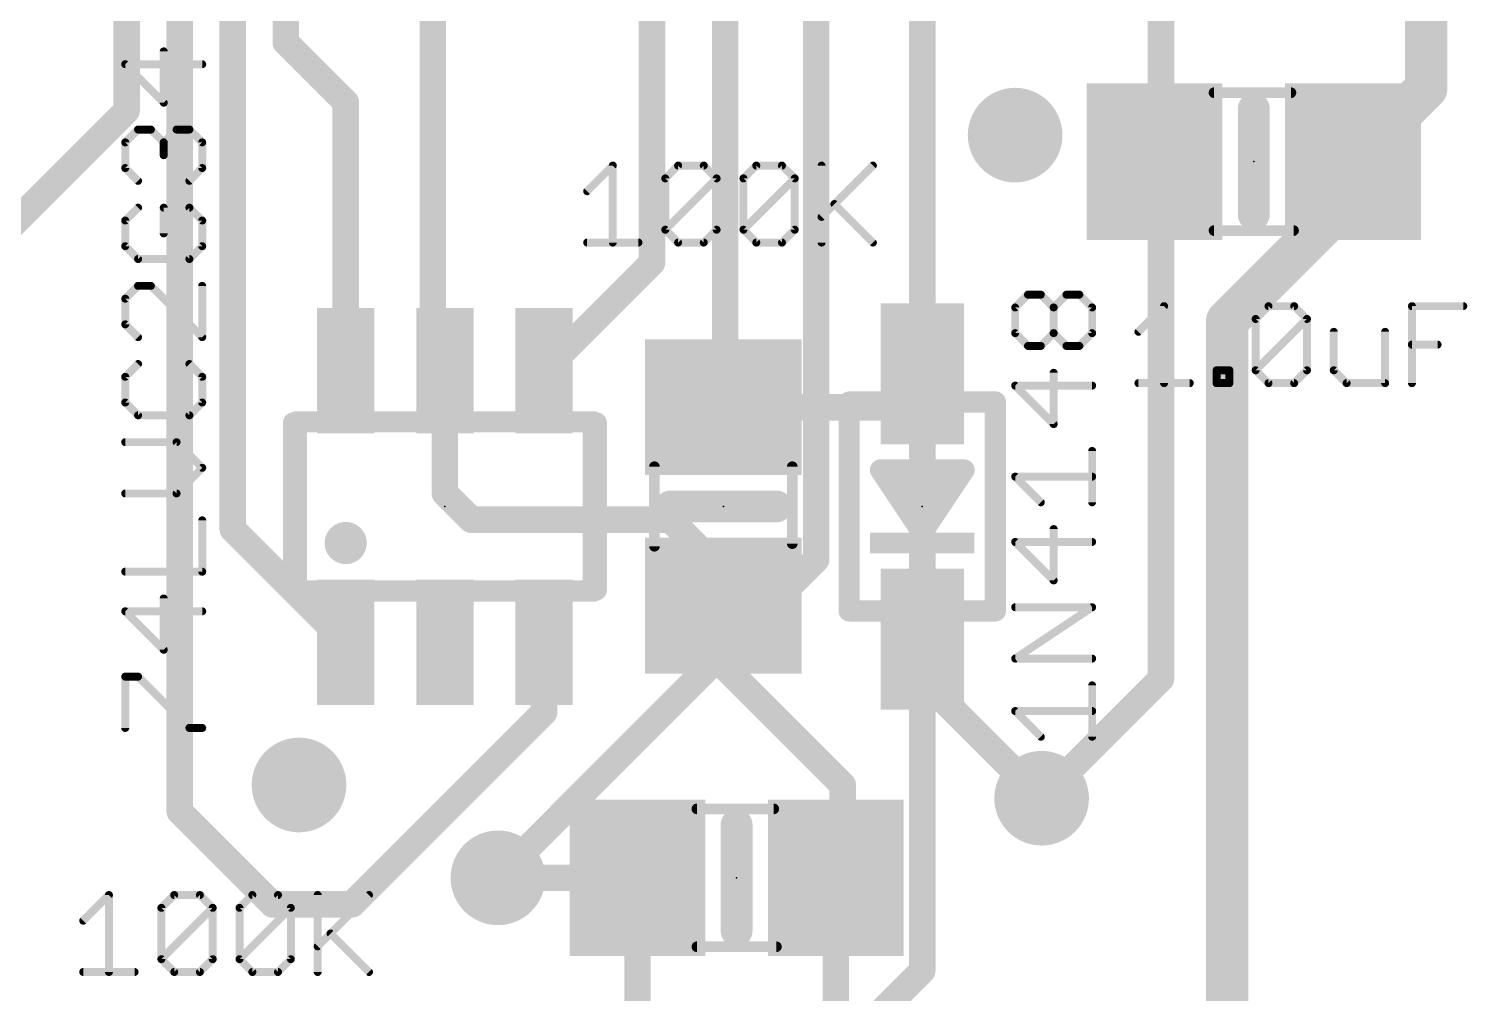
# Model space of a CAD drawing. Extents: x -0.1 to 68.7, y -0.4 to 53.6.
# Drawn here: x 7.19 to 20.97, y 11.59 to 20.83 of the extents above; entities that cross this region are included whole.
import ezdxf

# ---------------------------------------------------------------- set-up
doc = ezdxf.new("R2010")
doc.units = 0
for name, color, linetype in [('1', 12, 'CONTINUOUS'), ('16', 132, 'CONTINUOUS'), ('18', 110, 'CONTINUOUS'), ('21', 40, 'CONTINUOUS'), ('23', 53, 'CONTINUOUS'), ('27', 253, 'CONTINUOUS'), ('51', 253, 'CONTINUOUS')]:
    doc.layers.add(name, color=color, linetype=linetype)

# ---------------------------------------------------------------- blocks, each defined once
blk = doc.blocks.new('RECT')
blk.add_solid([(-0.5, -0.5), (0.5, -0.5), (-0.5, 0.5), (0.5, 0.5)])
blk = doc.blocks.new('ROUNDV')
at = {"const_width": 0.5}
blk.add_lwpolyline([(0, -0.25, 1), (0, 0.25, 1), (0, -0.25)], format="xyb", dxfattribs=at)

msp = doc.modelspace()

# ---------------------------------------------------------------- linework, layer by layer
at = {"layer": '1'}
for points, const_width in [([(8.128, 26.162), (8.128, 20.046)], 0.254), ([(8.636, 24.384), (8.636, 13.335)], 0.254), ([(9.144, 24.13), (9.144, 16.038)], 0.254), ([(9.652, 20.701), (9.652, 23.876)], 0.254), ([(20.574, 20.259), (20.574, 23.17)], 0.4064), ([(11.06, 17.672), (11.06, 21.845)], 0.254), ([(13.16, 18.59), (13.16, 21.845)], 0.254), ([(13.86, 21.845), (13.86, 17.223)], 0.254), ([(10.226, 20.127), (9.652, 20.701)], 0.254), ([(20.574, 20.259), (19.873, 19.558)], 0.4064), ([(10.226, 17.556), (10.226, 20.127)], 0.254), ([(4.61, 16.528), (8.128, 20.046)], 0.254), ([(19.873, 19.558), (19.873, 19.238)], 0.4064), ([(19.873, 19.238), (18.669, 18.034)], 0.4064), ([(12.126, 17.556), (13.16, 18.59)], 0.254), ([(18.669, 18.034), (18.669, 9.144)], 0.4064), ([(11.176, 17.556), (11.06, 17.672)], 0.254), ([(11.176, 17.556), (11.176, 16.383)], 0.254), ([(15.428, 17.206), (15.748, 17.526)], 0.254), ([(13.86, 17.223), (13.843, 17.206)], 0.254), ([(13.843, 17.206), (15.428, 17.206)], 0.254), ([(11.176, 16.383), (11.43, 16.129)], 0.254), ([(9.144, 16.038), (10.226, 14.956)], 0.254), ([(11.43, 16.129), (13.335, 16.129)], 0.254), ([(13.335, 16.129), (13.843, 15.621)], 0.254), ([(13.843, 15.621), (13.843, 15.306)], 0.254), ([(13.843, 15.306), (13.843, 14.732)], 0.254), ([(13.965, 15.306), (13.843, 15.306)], 0.254), ([(14.031, 15.24), (13.965, 15.306)], 0.254), ([(14.224, 15.24), (14.031, 15.24)], 0.254), ([(12.126, 14.285), (12.126, 14.956)], 0.254), ([(15.748, 14.986), (15.748, 14.605)], 0.254), ([(13.843, 14.732), (14.986, 13.589)], 0.254), ([(15.748, 14.605), (16.891, 13.462)], 0.254), ([(10.287, 12.446), (12.126, 14.285)], 0.254), ([(14.986, 13.589), (14.986, 12.766)], 0.254), ([(8.636, 13.335), (9.525, 12.446)], 0.254), ([(11.684, 12.7), (13.02, 12.7)], 0.254), ([(13.02, 12.7), (13.02, 10.906)], 0.254), ([(14.986, 12.766), (14.92, 12.7)], 0.254), ([(14.92, 12.7), (14.92, 10.906)], 0.254), ([(9.525, 12.446), (10.287, 12.446)], 0.254)]:
    msp.add_lwpolyline(points, dxfattribs=dict(at, const_width=const_width))
for points, const_width in [([(9.6969, 20.7459, 1), (9.6071, 20.6561)], 0.127), ([(9.5885, 20.701, 1), (9.7155, 20.701)], 0.127), ([(20.6458, 20.1872, 1), (20.5022, 20.3308)], 0.2032), ([(10.2895, 20.127, 1), (10.1625, 20.127)], 0.127), ([(20.4724, 20.259, 1), (20.6756, 20.259)], 0.2032), ([(8.1729, 20.0011, 1), (8.0831, 20.0909)], 0.127), ([(10.1811, 20.0821, 1), (10.2709, 20.1719)], 0.127), ([(8.0645, 20.046, 1), (8.1915, 20.046)], 0.127), ([(19.9746, 19.558, 1), (19.7714, 19.558)], 0.2032), ([(19.8012, 19.6298, 1), (19.9448, 19.4862)], 0.2032), ([(19.9448, 19.1662, 1), (19.8012, 19.3098)], 0.2032), ([(19.7714, 19.238, 1), (19.9746, 19.238)], 0.2032), ([(13.0965, 18.59, 1), (13.2235, 18.59)], 0.127), ([(13.2049, 18.5451, 1), (13.1151, 18.6349)], 0.127), ([(18.7706, 18.034, 1), (18.5674, 18.034)], 0.2032), ([(18.5972, 18.1058, 1), (18.7408, 17.9622)], 0.2032), ([(11.1049, 17.7169, 1), (11.0151, 17.6271)], 0.127), ([(10.9965, 17.672, 1), (11.1235, 17.672)], 0.127), ([(11.2395, 17.556, 1), (11.1125, 17.556)], 0.127), ([(11.1311, 17.5111, 1), (11.2209, 17.6009)], 0.127), ([(12.0811, 17.6009, 1), (12.1709, 17.5111)], 0.127), ([(15.7929, 17.4811, 1), (15.7031, 17.5709)], 0.127), ([(10.1625, 17.556, 1), (10.2895, 17.556)], 0.127), ([(13.843, 17.2695, 1), (13.843, 17.1425)], 0.127), ([(13.7981, 17.2509, 1), (13.8879, 17.1611)], 0.127), ([(13.7965, 17.223, 1), (13.9235, 17.223)], 0.127), ([(13.9049, 17.1781, 1), (13.8151, 17.2679)], 0.127), ([(15.3831, 17.2509, 1), (15.4729, 17.1611)], 0.127), ([(15.428, 17.1425, 1), (15.428, 17.2695)], 0.127), ([(11.2209, 16.4279, 1), (11.1311, 16.3381)], 0.127), ([(11.1125, 16.383, 1), (11.2395, 16.383)], 0.127), ([(9.1889, 16.0829, 1), (9.0991, 15.9931)], 0.127), ([(11.43, 16.1925, 1), (11.43, 16.0655)], 0.127), ([(11.3851, 16.0841, 1), (11.4749, 16.1739)], 0.127), ([(13.3799, 16.1739, 1), (13.2901, 16.0841)], 0.127), ([(13.335, 16.0655, 1), (13.335, 16.1925)], 0.127), ([(9.0805, 16.038, 1), (9.2075, 16.038)], 0.127), ([(13.9065, 15.621, 1), (13.7795, 15.621)], 0.127), ([(13.7981, 15.5761, 1), (13.8879, 15.6659)], 0.127), ([(13.9065, 15.306, 1), (13.7795, 15.306)], 0.127), ([(13.843, 15.3695, 1), (13.843, 15.2425)], 0.127), ([(14.0099, 15.3509, 1), (13.9201, 15.2611)], 0.127), ([(13.965, 15.2425, 1), (13.965, 15.3695)], 0.127), ([(13.7795, 15.306, 1), (13.9065, 15.306)], 0.127), ([(14.031, 15.3035, 1), (14.031, 15.1765)], 0.127), ([(13.9861, 15.1951, 1), (14.0759, 15.2849)], 0.127), ([(14.224, 15.1765, 1), (14.224, 15.3035)], 0.127), ([(10.1811, 14.9111, 1), (10.2709, 15.0009)], 0.127), ([(12.1895, 14.956, 1), (12.0625, 14.956)], 0.127), ([(15.8115, 14.986, 1), (15.6845, 14.986)], 0.127), ([(13.8879, 14.7769, 1), (13.7981, 14.6871)], 0.127), ([(13.7795, 14.732, 1), (13.9065, 14.732)], 0.127), ([(15.7929, 14.6499, 1), (15.7031, 14.5601)], 0.127), ([(15.6845, 14.605, 1), (15.8115, 14.605)], 0.127), ([(12.0625, 14.285, 1), (12.1895, 14.285)], 0.127), ([(12.1709, 14.2401, 1), (12.0811, 14.3299)], 0.127), ([(15.0495, 13.589, 1), (14.9225, 13.589)], 0.127), ([(14.9411, 13.5441, 1), (15.0309, 13.6339)], 0.127), ([(16.8461, 13.4171, 1), (16.9359, 13.5069)], 0.127), ([(8.6809, 13.3799, 1), (8.5911, 13.2901)], 0.127), ([(8.5725, 13.335, 1), (8.6995, 13.335)], 0.127), ([(11.684, 12.7635, 1), (11.684, 12.6365)], 0.127), ([(13.0835, 12.7, 1), (12.9565, 12.7)], 0.127), ([(13.02, 12.6365, 1), (13.02, 12.7635)], 0.127), ([(14.9835, 12.7, 1), (14.8565, 12.7)], 0.127), ([(14.9225, 12.766, 1), (15.0495, 12.766)], 0.127), ([(15.0309, 12.7211, 1), (14.9411, 12.8109)], 0.127), ([(14.8751, 12.7449, 1), (14.9649, 12.6551)], 0.127), ([(9.525, 12.5095, 1), (9.525, 12.3825)], 0.127), ([(9.4801, 12.4011, 1), (9.5699, 12.4909)], 0.127), ([(10.2421, 12.4909, 1), (10.3319, 12.4011)], 0.127), ([(10.287, 12.3825, 1), (10.287, 12.5095)], 0.127)]:
    msp.add_lwpolyline(points, format="xyb", dxfattribs=dict(at, const_width=const_width))
at = {"layer": '16', "const_width": 0.254}
for points in [[(18.034, 14.605), (18.034, 34.036)], [(15.748, 33.274), (15.748, 11.811)], [(14.732, 30.988), (14.732, 15.748)], [(14.732, 15.748), (11.684, 12.7)], [(16.891, 13.462), (18.034, 14.605)], [(15.748, 11.811), (12.573, 8.636)]]:
    msp.add_lwpolyline(points, dxfattribs=at)
at = {"layer": '16', "const_width": 0.127}
for points in [[(14.7769, 15.7031, 1), (14.6871, 15.7929)], [(14.6685, 15.748, 1), (14.7955, 15.748)], [(17.9705, 14.605, 1), (18.0975, 14.605)], [(18.0789, 14.5601, 1), (17.9891, 14.6499)], [(16.8461, 13.5069, 1), (16.9359, 13.4171)], [(11.6391, 12.7449, 1), (11.7289, 12.6551)], [(15.6845, 11.811, 1), (15.8115, 11.811)], [(15.7929, 11.7661, 1), (15.7031, 11.8559)]]:
    msp.add_lwpolyline(points, format="xyb", dxfattribs=at)
at = {"layer": '21'}
for points, const_width in [([(18.923, 19.05), (18.923, 20.066)], 0.3048), ([(15.048, 15.256), (15.048, 17.256)], 0.2032), ([(16.448, 17.256), (16.448, 15.256)], 0.2032), ([(9.726, 17.056), (9.726, 15.456)], 0.2032), ([(12.626, 15.456), (12.626, 17.056)], 0.2032), ([(15.748, 16.006), (15.348, 16.606)], 0.2032), ([(15.348, 16.606), (16.148, 16.606)], 0.2032), ([(16.148, 16.606), (15.748, 16.006)], 0.2032), ([(15.748, 16.156), (15.548, 16.456)], 0.2032), ([(15.548, 16.456), (15.948, 16.456)], 0.2032), ([(15.948, 16.456), (15.748, 16.156)], 0.2032), ([(13.335, 16.256), (14.351, 16.256)], 0.3048), ([(15.6813, 16.256), (15.8147, 16.256)], 0.2032), ([(13.97, 12.192), (13.97, 13.208)], 0.3048)]:
    msp.add_lwpolyline(points, dxfattribs=dict(at, const_width=const_width))
for points, const_width in [([(18.9992, 20.066, 1), (18.8468, 20.066)], 0.1524), ([(18.8468, 19.05, 1), (18.9992, 19.05)], 0.1524), ([(15.0988, 17.256, 1), (14.9972, 17.256)], 0.1016), ([(16.4988, 17.256, 1), (16.3972, 17.256)], 0.1016), ([(9.7768, 17.056, 1), (9.6752, 17.056)], 0.1016), ([(12.6768, 17.056, 1), (12.5752, 17.056)], 0.1016), ([(15.3903, 16.6342, 1), (15.3057, 16.5778)], 0.1016), ([(15.348, 16.6568, 1), (15.348, 16.5552)], 0.1016), ([(16.1903, 16.5778, 1), (16.1057, 16.6342)], 0.1016), ([(16.148, 16.5552, 1), (16.148, 16.6568)], 0.1016), ([(15.5903, 16.4842, 1), (15.5057, 16.4278)], 0.1016), ([(15.548, 16.5068, 1), (15.548, 16.4052)], 0.1016), ([(15.9903, 16.4278, 1), (15.9057, 16.4842)], 0.1016), ([(15.948, 16.4052, 1), (15.948, 16.5068)], 0.1016), ([(13.335, 16.3322, 1), (13.335, 16.1798)], 0.1524), ([(14.351, 16.1798, 1), (14.351, 16.3322)], 0.1524), ([(15.6813, 16.3068, 1), (15.6813, 16.2052)], 0.1016), ([(15.8147, 16.2052, 1), (15.8147, 16.3068)], 0.1016), ([(15.7057, 16.1842, 1), (15.7903, 16.1278)], 0.1016), ([(15.7057, 16.1278, 1), (15.7903, 16.1842)], 0.1016), ([(10.226, 15.806, 1), (10.226, 16.006, 1), (10.226, 15.806)], 0.2032), ([(15.7057, 16.0342, 1), (15.7903, 15.9778)], 0.1016), ([(15.7057, 15.9778, 1), (15.7903, 16.0342)], 0.1016), ([(9.6752, 15.456, 1), (9.7768, 15.456)], 0.1016), ([(12.5752, 15.456, 1), (12.6768, 15.456)], 0.1016), ([(14.9972, 15.256, 1), (15.0988, 15.256)], 0.1016), ([(16.3972, 15.256, 1), (16.4988, 15.256)], 0.1016), ([(14.0462, 13.208, 1), (13.8938, 13.208)], 0.1524), ([(13.8938, 12.192, 1), (14.0462, 12.192)], 0.1524)]:
    msp.add_lwpolyline(points, format="xyb", dxfattribs=dict(at, const_width=const_width))
at = {"layer": '23'}
for p in [(18.923, 19.558), (11.176, 16.256), (13.843, 16.256), (15.748, 16.256), (13.97, 12.7)]:
    msp.add_point(p, dxfattribs=at)
at = {"layer": '27', "const_width": 0.0381}
for points in [[(8.1147, 20.5101, 1), (8.1147, 20.472)], [(8.1281, 20.5045, 1), (8.1012, 20.4776)], [(8.5023, 20.6139, 1), (8.4642, 20.6139)], [(8.8519, 20.472, 1), (8.8519, 20.5101)], [(8.4642, 20.1224, 1), (8.5023, 20.1224)], [(8.4698, 20.109, 1), (8.4968, 20.1359)], [(8.2375, 19.8845, 1), (8.2375, 19.8464)], [(8.251, 19.852, 1), (8.2241, 19.879)], [(8.3739, 19.879, 1), (8.3469, 19.852)], [(8.3604, 19.8464, 1), (8.3604, 19.8845)], [(8.6062, 19.8845, 1), (8.6062, 19.8464)], [(8.6196, 19.852, 1), (8.5927, 19.879)], [(8.7425, 19.879, 1), (8.7156, 19.852)], [(8.729, 19.8464, 1), (8.729, 19.8845)], [(8.1337, 19.7426, 1), (8.0956, 19.7426)], [(8.1012, 19.7561, 1), (8.1281, 19.7292)], [(8.5023, 19.7426, 1), (8.4642, 19.7426)], [(8.4698, 19.7561, 1), (8.4968, 19.7292)], [(8.4698, 19.7292, 1), (8.4968, 19.7561)], [(8.871, 19.7426, 1), (8.8329, 19.7426)], [(8.8384, 19.7292, 1), (8.8654, 19.7561)], [(8.4642, 19.6197, 1), (8.5023, 19.6197)], [(8.0956, 19.4969, 1), (8.1337, 19.4969)], [(8.1281, 19.5103, 1), (8.1012, 19.4834)], [(8.8329, 19.4969, 1), (8.871, 19.4969)], [(8.8654, 19.4834, 1), (8.8384, 19.5103)], [(12.8032, 19.5205, 1), (12.7651, 19.5205)], [(12.7976, 19.5071, 1), (12.7707, 19.534)], [(13.3059, 19.3977, 1), (13.2678, 19.3977)], [(13.2734, 19.4111, 1), (13.3003, 19.3842)], [(13.4097, 19.5396, 1), (13.4097, 19.5015)], [(13.4232, 19.5071, 1), (13.3963, 19.534)], [(13.6689, 19.534, 1), (13.642, 19.5071)], [(13.6555, 19.5015, 1), (13.6555, 19.5396)], [(13.7974, 19.3977, 1), (13.7593, 19.3977)], [(13.7649, 19.3842, 1), (13.7918, 19.4111)], [(13.7918, 19.3842, 1), (13.7649, 19.4111)], [(14.0543, 19.3977, 1), (14.0162, 19.3977)], [(14.0218, 19.4111, 1), (14.0487, 19.3842)], [(14.1581, 19.5396, 1), (14.1581, 19.5015)], [(14.1716, 19.5071, 1), (14.1447, 19.534)], [(14.4174, 19.534, 1), (14.3904, 19.5071)], [(14.4039, 19.5015, 1), (14.4039, 19.5396)], [(14.5458, 19.3977, 1), (14.5077, 19.3977)], [(14.5402, 19.3842, 1), (14.5133, 19.4111)], [(14.5133, 19.3842, 1), (14.5402, 19.4111)], [(14.8027, 19.5205, 1), (14.7646, 19.5205)], [(15.2886, 19.5071, 1), (15.2617, 19.534)], [(8.2241, 19.3605, 1), (8.251, 19.3875)], [(8.7156, 19.3875, 1), (8.7425, 19.3605)], [(12.525, 19.2883, 1), (12.5519, 19.2613)], [(8.251, 19.1036, 1), (8.2241, 19.1305)], [(8.5023, 19.1171, 1), (8.4642, 19.1171)], [(8.4833, 19.1361, 1), (8.4833, 19.098)], [(8.7425, 19.1305, 1), (8.7156, 19.1036)], [(8.729, 19.098, 1), (8.729, 19.1361)], [(14.92, 19.1654, 1), (14.8931, 19.1384)], [(8.1337, 18.9942, 1), (8.0956, 18.9942)], [(8.1012, 19.0077, 1), (8.1281, 18.9807)], [(8.871, 18.9942, 1), (8.8329, 18.9942)], [(8.8384, 18.9807, 1), (8.8654, 19.0077)], [(14.7702, 19.0425, 1), (14.7972, 19.0156)], [(8.4642, 18.8713, 1), (8.5023, 18.8713)], [(13.2678, 18.9062, 1), (13.3059, 18.9062)], [(13.3003, 18.9196, 1), (13.2734, 18.8927)], [(13.2734, 18.9196, 1), (13.3003, 18.8927)], [(13.7593, 18.9062, 1), (13.7974, 18.9062)], [(13.7918, 18.8927, 1), (13.7649, 18.9196)], [(14.0162, 18.9062, 1), (14.0543, 18.9062)], [(14.0487, 18.9196, 1), (14.0218, 18.8927)], [(14.0218, 18.9196, 1), (14.0487, 18.8927)], [(14.5077, 18.9062, 1), (14.5458, 18.9062)], [(14.5402, 18.8927, 1), (14.5133, 18.9196)], [(8.0956, 18.7485, 1), (8.1337, 18.7485)], [(8.1281, 18.7619, 1), (8.1012, 18.735)], [(8.8329, 18.7485, 1), (8.871, 18.7485)], [(8.8654, 18.735, 1), (8.8384, 18.7619)], [(12.5384, 18.8024, 1), (12.5384, 18.7643)], [(12.7651, 18.7833, 1), (12.8032, 18.7833)], [(13.0299, 18.7643, 1), (13.0299, 18.8024)], [(13.4097, 18.8024, 1), (13.4097, 18.7643)], [(13.3963, 18.7698, 1), (13.4232, 18.7968)], [(13.642, 18.7968, 1), (13.6689, 18.7698)], [(13.6555, 18.7643, 1), (13.6555, 18.8024)], [(14.1581, 18.8024, 1), (14.1581, 18.7643)], [(14.1447, 18.7698, 1), (14.1716, 18.7968)], [(14.3904, 18.7968, 1), (14.4174, 18.7698)], [(14.4039, 18.7643, 1), (14.4039, 18.8024)], [(14.7646, 18.7833, 1), (14.8027, 18.7833)], [(15.2617, 18.7698, 1), (15.2886, 18.7968)], [(8.2375, 18.6446, 1), (8.2375, 18.6065)], [(8.2241, 18.6121, 1), (8.251, 18.6391)], [(8.7156, 18.6391, 1), (8.7425, 18.6121)], [(8.729, 18.6065, 1), (8.729, 18.6446)], [(8.2375, 18.3877, 1), (8.2375, 18.3496)], [(8.251, 18.3552, 1), (8.2241, 18.3821)], [(8.3739, 18.3821, 1), (8.3469, 18.3552)], [(8.3604, 18.3496, 1), (8.3604, 18.3877)], [(8.871, 18.3687, 1), (8.8329, 18.3687)], [(16.7605, 18.3037, 1), (16.7605, 18.2656)], [(16.774, 18.2712, 1), (16.7471, 18.2981)], [(16.8969, 18.2981, 1), (16.8699, 18.2712)], [(16.8834, 18.2656, 1), (16.8834, 18.3037)], [(17.1292, 18.3037, 1), (17.1292, 18.2656)], [(17.1426, 18.2712, 1), (17.1157, 18.2981)], [(17.2655, 18.2981, 1), (17.2386, 18.2712)], [(17.252, 18.2656, 1), (17.252, 18.3037)], [(8.1337, 18.2458, 1), (8.0956, 18.2458)], [(8.1012, 18.2593, 1), (8.1281, 18.2323)], [(16.6242, 18.1753, 1), (16.6511, 18.1483)], [(16.6567, 18.1618, 1), (16.6186, 18.1618)], [(17.0253, 18.1618, 1), (16.9872, 18.1618)], [(16.9928, 18.1753, 1), (17.0198, 18.1483)], [(16.9928, 18.1483, 1), (17.0198, 18.1753)], [(17.394, 18.1618, 1), (17.3559, 18.1618)], [(17.3614, 18.1483, 1), (17.3884, 18.1753)], [(18.0829, 18.1743, 1), (18.0448, 18.1743)], [(18.0773, 18.1609, 1), (18.0504, 18.1878)], [(19.0636, 18.1934, 1), (19.0636, 18.1553)], [(19.0771, 18.1609, 1), (19.0501, 18.1878)], [(19.3228, 18.1878, 1), (19.2959, 18.1609)], [(19.3093, 18.1553, 1), (19.3093, 18.1934)], [(20.4376, 18.1934, 1), (20.4376, 18.1553)], [(20.4566, 18.1743, 1), (20.4185, 18.1743)], [(20.929, 18.1553, 1), (20.929, 18.1934)], [(18.9598, 18.0515, 1), (18.9217, 18.0515)], [(18.9273, 18.0649, 1), (18.9542, 18.038)], [(19.4513, 18.0515, 1), (19.4132, 18.0515)], [(19.4457, 18.038, 1), (19.4187, 18.0649)], [(19.4187, 18.038, 1), (19.4457, 18.0649)], [(8.0956, 18, 1), (8.1337, 18)], [(8.1281, 18.0135, 1), (8.1012, 17.9866)], [(8.2241, 17.8637, 1), (8.251, 17.8906)], [(8.8384, 17.8637, 1), (8.8654, 17.8906)], [(16.6511, 17.9295, 1), (16.6242, 17.9026)], [(16.6186, 17.916, 1), (16.6567, 17.916)], [(17.0198, 17.9295, 1), (16.9928, 17.9026)], [(16.9872, 17.916, 1), (17.0253, 17.916)], [(17.0198, 17.9026, 1), (16.9928, 17.9295)], [(17.3559, 17.916, 1), (17.394, 17.916)], [(17.3884, 17.9026, 1), (17.3614, 17.9295)], [(17.8046, 17.9421, 1), (17.8316, 17.9151)], [(19.7082, 17.9286, 1), (19.6701, 17.9286)], [(20.1997, 17.9286, 1), (20.1616, 17.9286)], [(8.8329, 17.8772, 1), (8.871, 17.8772)], [(16.7605, 17.8122, 1), (16.7605, 17.7741)], [(16.7471, 17.7797, 1), (16.774, 17.8066)], [(16.8699, 17.8066, 1), (16.8969, 17.7797)], [(16.8834, 17.7741, 1), (16.8834, 17.8122)], [(17.1292, 17.8122, 1), (17.1292, 17.7741)], [(17.1157, 17.7797, 1), (17.1426, 17.8066)], [(17.2386, 17.8066, 1), (17.2655, 17.7797)], [(17.252, 17.7741, 1), (17.252, 17.8122)], [(20.4376, 17.8248, 1), (20.4376, 17.7867)], [(20.6833, 17.7867, 1), (20.6833, 17.8248)], [(8.251, 17.6068, 1), (8.2241, 17.6337)], [(8.7425, 17.6337, 1), (8.7156, 17.6068)], [(8.1337, 17.4974, 1), (8.0956, 17.4974)], [(8.1012, 17.5108, 1), (8.1281, 17.4839)], [(8.871, 17.4974, 1), (8.8329, 17.4974)], [(8.8384, 17.4839, 1), (8.8654, 17.5108)], [(17.0253, 17.5362, 1), (16.9872, 17.5362)], [(18.5856, 17.56, 1), (18.5475, 17.56)], [(18.5665, 17.579, 1), (18.5665, 17.5409)], [(18.7084, 17.56, 1), (18.6703, 17.56)], [(18.6894, 17.5409, 1), (18.6894, 17.579)], [(18.9542, 17.5734, 1), (18.9273, 17.5465)], [(18.9273, 17.5734, 1), (18.9542, 17.5465)], [(18.9217, 17.56, 1), (18.9598, 17.56)], [(19.4132, 17.56, 1), (19.4513, 17.56)], [(19.4457, 17.5465, 1), (19.4187, 17.5734)], [(19.7026, 17.5734, 1), (19.6757, 17.5465)], [(19.6701, 17.56, 1), (19.7082, 17.56)], [(16.6377, 17.4324, 1), (16.6377, 17.3943)], [(16.6511, 17.4268, 1), (16.6242, 17.3999)], [(17.3749, 17.3943, 1), (17.3749, 17.4324)], [(17.8181, 17.4562, 1), (17.8181, 17.4181)], [(18.0448, 17.4371, 1), (18.0829, 17.4371)], [(18.3096, 17.4181, 1), (18.3096, 17.4562)], [(18.5665, 17.4562, 1), (18.5665, 17.4181)], [(18.5475, 17.4371, 1), (18.5856, 17.4371)], [(18.6703, 17.4371, 1), (18.7084, 17.4371)], [(18.6894, 17.4181, 1), (18.6894, 17.4562)], [(19.0636, 17.4562, 1), (19.0636, 17.4181)], [(19.0501, 17.4236, 1), (19.0771, 17.4506)], [(19.2959, 17.4506, 1), (19.3228, 17.4236)], [(19.3093, 17.4181, 1), (19.3093, 17.4562)], [(19.812, 17.4562, 1), (19.812, 17.4181)], [(19.7985, 17.4236, 1), (19.8255, 17.4506)], [(20.1616, 17.4371, 1), (20.1997, 17.4371)], [(20.1806, 17.4181, 1), (20.1806, 17.4562)], [(20.4185, 17.4371, 1), (20.4566, 17.4371)], [(8.0956, 17.2516, 1), (8.1337, 17.2516)], [(8.1281, 17.2651, 1), (8.1012, 17.2382)], [(8.8329, 17.2516, 1), (8.871, 17.2516)], [(8.8654, 17.2382, 1), (8.8384, 17.2651)], [(8.2375, 17.1478, 1), (8.2375, 17.1097)], [(8.2241, 17.1153, 1), (8.251, 17.1422)], [(8.7156, 17.1422, 1), (8.7425, 17.1153)], [(8.729, 17.1097, 1), (8.729, 17.1478)], [(16.9872, 17.0448, 1), (17.0253, 17.0448)], [(16.9928, 17.0313, 1), (17.0198, 17.0582)], [(8.1147, 16.8909, 1), (8.1147, 16.8528)], [(8.6196, 16.8853, 1), (8.5927, 16.8584)], [(8.6062, 16.8528, 1), (8.6062, 16.8909)], [(17.394, 16.7878, 1), (17.3559, 16.7878)], [(8.8654, 16.6126, 1), (8.8384, 16.6396)], [(8.8384, 16.6126, 1), (8.8654, 16.6396)], [(16.6511, 16.5556, 1), (16.6242, 16.5286)], [(16.6377, 16.5611, 1), (16.6377, 16.523)], [(17.3749, 16.523, 1), (17.3749, 16.5611)], [(8.1147, 16.3994, 1), (8.1147, 16.3613)], [(8.5927, 16.3938, 1), (8.6196, 16.3669)], [(8.6062, 16.3613, 1), (8.6062, 16.3994)], [(16.8699, 16.2829, 1), (16.8969, 16.3098)], [(17.3559, 16.2963, 1), (17.394, 16.2963)], [(8.871, 16.1234, 1), (8.8329, 16.1234)], [(17.0253, 16.0394, 1), (16.9872, 16.0394)], [(16.6377, 15.9356, 1), (16.6377, 15.8975)], [(16.6511, 15.93, 1), (16.6242, 15.9031)], [(17.3749, 15.8975, 1), (17.3749, 15.9356)], [(8.1147, 15.651, 1), (8.1147, 15.6129)], [(8.8329, 15.6319, 1), (8.871, 15.6319)], [(8.8519, 15.6129, 1), (8.8519, 15.651)], [(16.9928, 15.5345, 1), (17.0198, 15.5614)], [(16.9872, 15.5479, 1), (17.0253, 15.5479)], [(8.5023, 15.375, 1), (8.4642, 15.375)], [(16.6377, 15.3101, 1), (16.6377, 15.272)], [(17.3855, 15.2751, 1), (17.3643, 15.3069)], [(17.3749, 15.272, 1), (17.3749, 15.3101)], [(8.1147, 15.2712, 1), (8.1147, 15.2331)], [(8.1281, 15.2656, 1), (8.1012, 15.2387)], [(8.8519, 15.2331, 1), (8.8519, 15.2712)], [(8.4642, 14.8835, 1), (8.5023, 14.8835)], [(8.4698, 14.87, 1), (8.4968, 14.897)], [(16.6377, 14.8186, 1), (16.6377, 14.7805)], [(16.6271, 14.8154, 1), (16.6482, 14.7837)], [(17.3749, 14.7805, 1), (17.3749, 14.8186)], [(8.1337, 14.6266, 1), (8.0956, 14.6266)], [(8.1147, 14.6456, 1), (8.1147, 14.6075)], [(8.251, 14.6401, 1), (8.2241, 14.6131)], [(8.2375, 14.6075, 1), (8.2375, 14.6456)], [(17.394, 14.5426, 1), (17.3559, 14.5426)], [(16.6511, 14.3103, 1), (16.6242, 14.2834)], [(16.6377, 14.3159, 1), (16.6377, 14.2778)], [(17.3749, 14.2778, 1), (17.3749, 14.3159)], [(8.0956, 14.1351, 1), (8.1337, 14.1351)], [(8.729, 14.1542, 1), (8.729, 14.1161)], [(8.7156, 14.1216, 1), (8.7425, 14.1486)], [(8.8519, 14.1161, 1), (8.8519, 14.1542)], [(16.8699, 14.0376, 1), (16.8969, 14.0646)], [(17.3559, 14.0511, 1), (17.394, 14.0511)], [(7.9772, 12.5355, 1), (7.9391, 12.5355)], [(7.9716, 12.5221, 1), (7.9447, 12.549)], [(8.5837, 12.5546, 1), (8.5837, 12.5165)], [(8.5972, 12.5221, 1), (8.5703, 12.549)], [(8.8429, 12.549, 1), (8.816, 12.5221)], [(8.8295, 12.5165, 1), (8.8295, 12.5546)], [(9.3321, 12.5546, 1), (9.3321, 12.5165)], [(9.3456, 12.5221, 1), (9.3187, 12.549)], [(9.5914, 12.549, 1), (9.5644, 12.5221)], [(9.5779, 12.5165, 1), (9.5779, 12.5546)], [(9.9767, 12.5355, 1), (9.9386, 12.5355)], [(10.4626, 12.5221, 1), (10.4357, 12.549)], [(8.4799, 12.4127, 1), (8.4418, 12.4127)], [(8.4474, 12.4261, 1), (8.4743, 12.3992)], [(8.9714, 12.4127, 1), (8.9333, 12.4127)], [(8.9658, 12.3992, 1), (8.9389, 12.4261)], [(8.9389, 12.3992, 1), (8.9658, 12.4261)], [(9.2283, 12.4127, 1), (9.1902, 12.4127)], [(9.1958, 12.4261, 1), (9.2227, 12.3992)], [(9.7198, 12.4127, 1), (9.6817, 12.4127)], [(9.7142, 12.3992, 1), (9.6873, 12.4261)], [(9.6873, 12.3992, 1), (9.7142, 12.4261)], [(7.699, 12.3033, 1), (7.7259, 12.2763)], [(10.094, 12.1804, 1), (10.0671, 12.1534)], [(9.9442, 12.0575, 1), (9.9712, 12.0306)], [(8.4743, 11.9346, 1), (8.4474, 11.9077)], [(8.4474, 11.9346, 1), (8.4743, 11.9077)], [(8.4418, 11.9212, 1), (8.4799, 11.9212)], [(8.9333, 11.9212, 1), (8.9714, 11.9212)], [(8.9658, 11.9077, 1), (8.9389, 11.9346)], [(9.2227, 11.9346, 1), (9.1958, 11.9077)], [(9.1958, 11.9346, 1), (9.2227, 11.9077)], [(9.1902, 11.9212, 1), (9.2283, 11.9212)], [(9.6817, 11.9212, 1), (9.7198, 11.9212)], [(9.7142, 11.9077, 1), (9.6873, 11.9346)], [(7.7124, 11.8174, 1), (7.7124, 11.7793)], [(7.9391, 11.7983, 1), (7.9772, 11.7983)], [(8.2039, 11.7793, 1), (8.2039, 11.8174)], [(8.5837, 11.8174, 1), (8.5837, 11.7793)], [(8.5703, 11.7848, 1), (8.5972, 11.8118)], [(8.816, 11.8118, 1), (8.8429, 11.7848)], [(8.8295, 11.7793, 1), (8.8295, 11.8174)], [(9.3321, 11.8174, 1), (9.3321, 11.7793)], [(9.3187, 11.7848, 1), (9.3456, 11.8118)], [(9.5644, 11.8118, 1), (9.5914, 11.7848)], [(9.5779, 11.7793, 1), (9.5779, 11.8174)], [(9.9386, 11.7983, 1), (9.9767, 11.7983)], [(10.4357, 11.7848, 1), (10.4626, 11.8118)]]:
    msp.add_lwpolyline(points, format="xyb", dxfattribs=at)
at = {"layer": '27', "const_width": 0.0762}
for points in [[(8.8519, 20.491), (8.1147, 20.491)], [(8.1147, 20.491), (8.4833, 20.1224)], [(8.4833, 20.1224), (8.4833, 20.6139)], [(8.1147, 19.7426), (8.2375, 19.8655)], [(8.2375, 19.8655), (8.3604, 19.8655)], [(8.3604, 19.8655), (8.4833, 19.7426)], [(8.4833, 19.7426), (8.6062, 19.8655)], [(8.6062, 19.8655), (8.729, 19.8655)], [(8.729, 19.8655), (8.8519, 19.7426)], [(8.1147, 19.4969), (8.1147, 19.7426)], [(8.4833, 19.7426), (8.4833, 19.6197)], [(8.8519, 19.7426), (8.8519, 19.4969)], [(8.2375, 19.374), (8.1147, 19.4969)], [(8.8519, 19.4969), (8.729, 19.374)], [(12.5384, 19.2748), (12.7842, 19.5205)], [(12.7842, 19.5205), (12.7842, 18.7833)], [(13.2869, 19.3977), (13.4097, 19.5205)], [(13.2869, 18.9062), (13.2869, 19.3977)], [(13.2869, 18.9062), (13.7783, 19.3977)], [(13.4097, 19.5205), (13.6555, 19.5205)], [(13.6555, 19.5205), (13.7783, 19.3977)], [(13.7783, 19.3977), (13.7783, 18.9062)], [(14.0353, 19.3977), (14.1581, 19.5205)], [(14.0353, 18.9062), (14.0353, 19.3977)], [(14.0353, 18.9062), (14.5268, 19.3977)], [(14.1581, 19.5205), (14.4039, 19.5205)], [(14.4039, 19.5205), (14.5268, 19.3977)], [(14.5268, 19.3977), (14.5268, 18.9062)], [(14.7837, 19.5205), (14.7837, 18.7833)], [(14.7837, 19.029), (15.2752, 19.5205)], [(8.2375, 19.1171), (8.1147, 18.9942)], [(8.729, 19.1171), (8.4833, 19.1171)], [(8.4833, 19.1171), (8.4833, 18.8713)], [(8.8519, 18.9942), (8.729, 19.1171)], [(14.9066, 19.1519), (15.2752, 18.7833)], [(8.1147, 18.9942), (8.1147, 18.7485)], [(8.8519, 18.7485), (8.8519, 18.9942)], [(13.4097, 18.7833), (13.2869, 18.9062)], [(13.7783, 18.9062), (13.6555, 18.7833)], [(14.1581, 18.7833), (14.0353, 18.9062)], [(14.5268, 18.9062), (14.4039, 18.7833)], [(8.1147, 18.7485), (8.2375, 18.6256)], [(8.729, 18.6256), (8.8519, 18.7485)], [(12.5384, 18.7833), (13.0299, 18.7833)], [(13.6555, 18.7833), (13.4097, 18.7833)], [(14.4039, 18.7833), (14.1581, 18.7833)], [(8.2375, 18.6256), (8.729, 18.6256)], [(8.2375, 18.3687), (8.1147, 18.2458)], [(8.3604, 18.3687), (8.2375, 18.3687)], [(8.8519, 17.8772), (8.3604, 18.3687)], [(8.8519, 18.3687), (8.8519, 17.8772)], [(16.6377, 18.1618), (16.7605, 18.2847)], [(16.7605, 18.2847), (16.8834, 18.2847)], [(16.8834, 18.2847), (17.0063, 18.1618)], [(17.0063, 18.1618), (17.1292, 18.2847)], [(17.1292, 18.2847), (17.252, 18.2847)], [(17.252, 18.2847), (17.3749, 18.1618)], [(8.1147, 18.2458), (8.1147, 18)], [(16.6377, 17.916), (16.6377, 18.1618)], [(17.0063, 17.916), (17.0063, 18.1618)], [(17.3749, 18.1618), (17.3749, 17.916)], [(17.8181, 17.9286), (18.0638, 18.1743)], [(18.0638, 18.1743), (18.0638, 17.4371)], [(18.9407, 18.0515), (19.0636, 18.1743)], [(19.0636, 18.1743), (19.3093, 18.1743)], [(19.3093, 18.1743), (19.4322, 18.0515)], [(20.4376, 17.4371), (20.4376, 18.1743)], [(20.4376, 18.1743), (20.929, 18.1743)], [(18.9407, 17.56), (18.9407, 18.0515)], [(18.9407, 17.56), (19.4322, 18.0515)], [(19.4322, 18.0515), (19.4322, 17.56)], [(8.1147, 18), (8.2375, 17.8772)], [(16.7605, 17.7932), (16.6377, 17.916)], [(17.0063, 17.916), (16.8834, 17.7932)], [(17.1292, 17.7932), (17.0063, 17.916)], [(17.3749, 17.916), (17.252, 17.7932)], [(19.6891, 17.9286), (19.6891, 17.56)], [(20.1806, 17.4371), (20.1806, 17.9286)], [(16.8834, 17.7932), (16.7605, 17.7932)], [(17.252, 17.7932), (17.1292, 17.7932)], [(20.4376, 17.8057), (20.6833, 17.8057)], [(8.2375, 17.6202), (8.1147, 17.4974)], [(8.8519, 17.4974), (8.729, 17.6202)], [(8.1147, 17.4974), (8.1147, 17.2516)], [(8.8519, 17.2516), (8.8519, 17.4974)], [(17.0063, 17.0448), (17.0063, 17.5362)], [(18.5665, 17.4371), (18.5665, 17.56)], [(18.5665, 17.56), (18.6894, 17.56)], [(18.6894, 17.56), (18.6894, 17.4371)], [(19.0636, 17.4371), (18.9407, 17.56)], [(19.4322, 17.56), (19.3093, 17.4371)], [(19.6891, 17.56), (19.812, 17.4371)], [(17.3749, 17.4134), (16.6377, 17.4134)], [(16.6377, 17.4134), (17.0063, 17.0448)], [(17.8181, 17.4371), (18.3096, 17.4371)], [(18.6894, 17.4371), (18.5665, 17.4371)], [(19.3093, 17.4371), (19.0636, 17.4371)], [(19.812, 17.4371), (20.1806, 17.4371)], [(8.1147, 17.2516), (8.2375, 17.1288)], [(8.729, 17.1288), (8.8519, 17.2516)], [(8.2375, 17.1288), (8.729, 17.1288)], [(8.6062, 16.8718), (8.1147, 16.8718)], [(8.8519, 16.6261), (8.6062, 16.8718)], [(17.3749, 16.2963), (17.3749, 16.7878)], [(8.6062, 16.3803), (8.8519, 16.6261)], [(16.8834, 16.2963), (16.6377, 16.5421)], [(16.6377, 16.5421), (17.3749, 16.5421)], [(8.1147, 16.3803), (8.6062, 16.3803)], [(8.8519, 15.6319), (8.8519, 16.1234)], [(17.0063, 15.5479), (17.0063, 16.0394)], [(17.3749, 15.9165), (16.6377, 15.9165)], [(16.6377, 15.9165), (17.0063, 15.5479)], [(8.1147, 15.6319), (8.8519, 15.6319)], [(8.4833, 14.8835), (8.4833, 15.375)], [(16.6377, 14.7995), (17.3749, 15.291)], [(17.3749, 15.291), (16.6377, 15.291)], [(8.8519, 15.2521), (8.1147, 15.2521)], [(8.1147, 15.2521), (8.4833, 14.8835)], [(17.3749, 14.7995), (16.6377, 14.7995)], [(8.1147, 14.1351), (8.1147, 14.6266)], [(8.1147, 14.6266), (8.2375, 14.6266)], [(8.2375, 14.6266), (8.729, 14.1351)], [(17.3749, 14.0511), (17.3749, 14.5426)], [(16.8834, 14.0511), (16.6377, 14.2968)], [(16.6377, 14.2968), (17.3749, 14.2968)], [(8.729, 14.1351), (8.8519, 14.1351)], [(7.7124, 12.2898), (7.9582, 12.5355)], [(7.9582, 12.5355), (7.9582, 11.7983)], [(8.4609, 12.4127), (8.5837, 12.5355)], [(8.5837, 12.5355), (8.8295, 12.5355)], [(8.8295, 12.5355), (8.9523, 12.4127)], [(9.2093, 12.4127), (9.3321, 12.5355)], [(9.3321, 12.5355), (9.5779, 12.5355)], [(9.5779, 12.5355), (9.7008, 12.4127)], [(9.9577, 12.5355), (9.9577, 11.7983)], [(9.9577, 12.044), (10.4492, 12.5355)], [(8.4609, 11.9212), (8.4609, 12.4127)], [(8.4609, 11.9212), (8.9523, 12.4127)], [(8.9523, 12.4127), (8.9523, 11.9212)], [(9.2093, 11.9212), (9.2093, 12.4127)], [(9.2093, 11.9212), (9.7008, 12.4127)], [(9.7008, 12.4127), (9.7008, 11.9212)], [(10.0806, 12.1669), (10.4492, 11.7983)], [(8.5837, 11.7983), (8.4609, 11.9212)], [(8.9523, 11.9212), (8.8295, 11.7983)], [(9.3321, 11.7983), (9.2093, 11.9212)], [(9.7008, 11.9212), (9.5779, 11.7983)], [(7.7124, 11.7983), (8.2039, 11.7983)], [(8.8295, 11.7983), (8.5837, 11.7983)], [(9.5779, 11.7983), (9.3321, 11.7983)]]:
    msp.add_lwpolyline(points, dxfattribs=at)
at = {"layer": '51'}
for points, const_width in [([(19.279, 20.218), (18.542, 20.218)], 0.1016), ([(19.304, 18.898), (18.542, 18.898)], 0.1016), ([(15.048, 17.256), (16.448, 17.256)], 0.2032), ([(9.754, 15.446), (9.754, 17.066)], 0.2032), ([(9.754, 17.066), (12.598, 17.066)], 0.2032), ([(12.598, 17.066), (12.598, 15.446)], 0.2032), ([(13.183, 15.875), (13.183, 16.637)], 0.1016), ([(14.503, 15.9), (14.503, 16.637)], 0.1016), ([(12.598, 15.446), (9.754, 15.446)], 0.2032), ([(16.448, 15.256), (15.048, 15.256)], 0.2032), ([(14.326, 13.36), (13.589, 13.36)], 0.1016), ([(14.351, 12.04), (13.589, 12.04)], 0.1016)]:
    msp.add_lwpolyline(points, dxfattribs=dict(at, const_width=const_width))
for points, const_width in [([(18.542, 20.2434, 1), (18.542, 20.1926)], 0.0508), ([(19.279, 20.1926, 1), (19.279, 20.2434)], 0.0508), ([(18.542, 18.9234, 1), (18.542, 18.8726)], 0.0508), ([(19.304, 18.8726, 1), (19.304, 18.9234)], 0.0508), ([(15.048, 17.3068, 1), (15.048, 17.2052)], 0.1016), ([(16.448, 17.2052, 1), (16.448, 17.3068)], 0.1016), ([(9.8048, 17.066, 1), (9.7032, 17.066)], 0.1016), ([(9.754, 17.1168, 1), (9.754, 17.0152)], 0.1016), ([(12.6488, 17.066, 1), (12.5472, 17.066)], 0.1016), ([(12.598, 17.0152, 1), (12.598, 17.1168)], 0.1016), ([(13.2084, 16.637, 1), (13.1576, 16.637)], 0.0508), ([(14.5284, 16.637, 1), (14.4776, 16.637)], 0.0508), ([(13.1576, 15.875, 1), (13.2084, 15.875)], 0.0508), ([(14.4776, 15.9, 1), (14.5284, 15.9)], 0.0508), ([(9.754, 15.4968, 1), (9.754, 15.3952)], 0.1016), ([(9.7032, 15.446, 1), (9.8048, 15.446)], 0.1016), ([(12.5472, 15.446, 1), (12.6488, 15.446)], 0.1016), ([(12.598, 15.3952, 1), (12.598, 15.4968)], 0.1016), ([(15.048, 15.3068, 1), (15.048, 15.2052)], 0.1016), ([(16.448, 15.2052, 1), (16.448, 15.3068)], 0.1016), ([(13.589, 13.3854, 1), (13.589, 13.3346)], 0.0508), ([(14.326, 13.3346, 1), (14.326, 13.3854)], 0.0508), ([(13.589, 12.0654, 1), (13.589, 12.0146)], 0.0508), ([(14.351, 12.0146, 1), (14.351, 12.0654)], 0.0508)]:
    msp.add_lwpolyline(points, format="xyb", dxfattribs=dict(at, const_width=const_width))

# ---------------------------------------------------------------- block references
at = {"layer": '1'}
for p, xscale, yscale, rotation in [((17.973, 19.558), 1.3, 1.5, 180), ((19.873, 19.558), 1.3, 1.5, 180), ((15.748, 17.526), 1.35, 0.8, 90), ((13.843, 17.206), 1.3, 1.5, 90), ((13.843, 15.306), 1.3, 1.5, 90), ((15.748, 14.986), 1.35, 0.8, 90), ((13.02, 12.7), 1.3, 1.5, 180), ((14.92, 12.7), 1.3, 1.5, 180)]:
    msp.add_blockref('RECT', p, dxfattribs=dict(at, xscale=xscale, yscale=yscale, rotation=rotation))
at = {"layer": '1', "xscale": 0.55, "yscale": 1.2}
for p in [(10.226, 17.556), (11.176, 17.556), (12.126, 17.556), (10.226, 14.956), (11.176, 14.956), (12.126, 14.956)]:
    msp.add_blockref('RECT', p, dxfattribs=at)
at = {"layer": '18', "xscale": 0.9064, "yscale": 0.9064}
for p in [(16.637, 19.812), (16.637, 19.812), (9.779, 13.589), (9.779, 13.589), (16.891, 13.462), (16.891, 13.462), (11.684, 12.7), (11.684, 12.7)]:
    msp.add_blockref('ROUNDV', p, dxfattribs=at)
at = {"layer": '21', "xscale": 0.2, "rotation": 90}
msp.add_blockref('RECT', (15.748, 15.906), dxfattribs=at)
at = {"layer": '51', "xscale": 0.7501, "yscale": 1.4501}
for p, rotation in [((18.1924, 19.5569), 180), ((19.6402, 19.5569), 180), ((13.8419, 16.9867), 90), ((13.8419, 15.5389), 90), ((13.2393, 12.6989), 180), ((14.6872, 12.6989), 180)]:
    msp.add_blockref('RECT', p, dxfattribs=dict(at, rotation=rotation))
at = {"layer": '51', "xscale": 0.5, "yscale": 0.65}
for p in [(10.226, 17.431), (11.176, 17.431), (12.126, 17.431), (10.226, 15.081), (11.176, 15.081), (12.126, 15.081)]:
    msp.add_blockref('RECT', p, dxfattribs=at)

doc.saveas('drawing.dxf')
